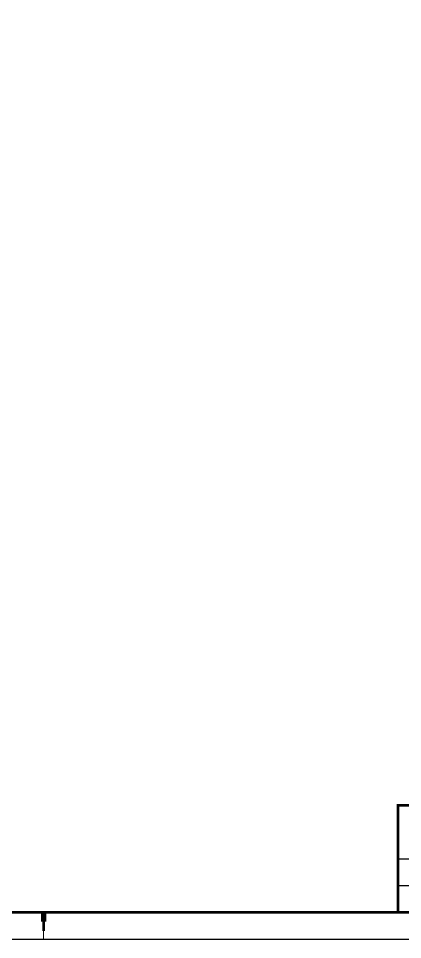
# Model space of a CAD drawing. Extents: x 196430 to 818205, y 904526 to 1974626.
# Drawn here: x 334547 to 348905, y 1781566 to 1816021 of the extents above; entities that cross this region are included whole.
import ezdxf

# ---------------------------------------------------------------- set-up
doc = ezdxf.new("R2010")
doc.units = 0
doc.header["$LTSCALE"] = 1000
doc.header["$MEASUREMENT"] = 0
doc.layers.add('FRAME', color=7, linetype='Continuous')

# ---------------------------------------------------------------- blocks, each defined once
blk = doc.blocks.new('a1')
at = {"layer": 'FRAME'}
for p, q in [((87520, 131240), (87520, 127240)), ((87520, 131240), (115320, 131240)), ((87520, 129240), (115320, 129240)), ((87520, 128240), (93120, 128240)), ((87520, 127240), (115320, 127240))]:
    blk.add_line(p, q, dxfattribs=at)
blk.add_lwpolyline([(32220, 126240), (116320, 126240), (116320, 185640), (32220, 185640)], close=True, dxfattribs=at)
at = {"layer": 'FRAME', "const_width": 100}
blk.add_lwpolyline([(34720, 127240), (115320, 127240), (115320, 184640), (34720, 184640)], close=True, dxfattribs=at)
at = {"layer": 'FRAME'}
for points, const_width in [([(87520, 127240), (87520, 131240), (115320, 131240)], 100), ([(74270, 127240), (74270, 126890)], 200), ([(74270, 127240), (74270, 126540)], 100), ([(74270, 126240), (74270, 127240)], 35)]:
    blk.add_lwpolyline(points, dxfattribs=dict(at, const_width=const_width))

msp = doc.modelspace()

# ---------------------------------------------------------------- block references
at = {"layer": 'FRAME'}
msp.add_blockref('a1', (261218, 1655343), dxfattribs=at)

doc.saveas('drawing.dxf')
